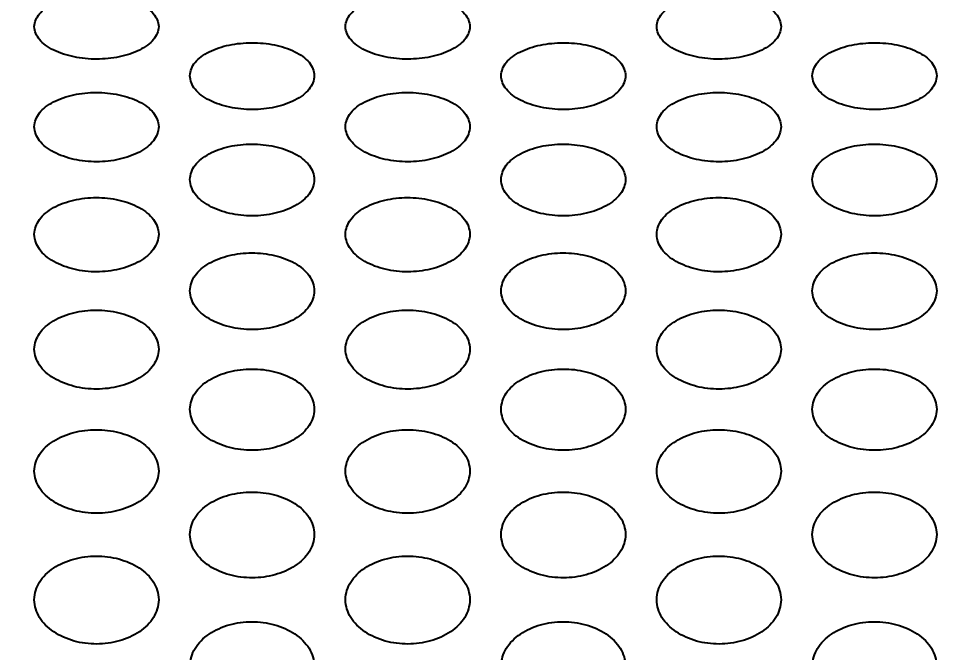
# Model space of a CAD drawing. Header units: millimetres. Extents: x 750 to 8479, y 2174 to 4333.
# Drawn here: x 2632.2 to 2692.2, y 3931.7 to 3972.4 of the extents above; entities that cross this region are included whole.
import ezdxf

# ---------------------------------------------------------------- set-up
doc = ezdxf.new("R2010")
doc.units = ezdxf.units.MM
doc.header["$LTSCALE"] = 153.67
doc.header["$PDMODE"] = 3
doc.header["$PDSIZE"] = 8
doc.layers.get('0').update_dxf_attribs({"linetype": 'CONTINUOUS'})
doc.layers.get('Defpoints').update_dxf_attribs({"linetype": 'CONTINUOUS'})
doc.layers.add('02___PRT_ALL_AXES', color=7, linetype='CONTINUOUS')
doc.styles.get("Standard").update_dxf_attribs({"font": 'calibri.ttf'})
doc.dimstyles.get("Standard").update_dxf_attribs({"dimtxt": 17.5, "dimasz": 17.5, "dimexe": 1.5, "dimexo": 1, "dimtad": 1, "dimdsep": 46, "dimtxsty": 'Standard', "dimblk": '_FILLED', "dimblk1": '_FILLED', "dimblk2": '_FILLED', "dimcen": 0.09, "dimazin": 2, "dimtol": 1, "dimtp": 0.01, "dimtm": 0.01, "dimtfac": 1, "dimtofl": 0, "dimtmove": 0, "dimatfit": 3, "dimldrblk": '_FILLED', "dimfxl": 1, "dimtolj": 1, "dimarcsym": 0})

# ---------------------------------------------------------------- blocks, each defined once
blk = doc.blocks.new('_FILLED')
at = {"color": 0, "linetype": 'ByBlock'}
blk.add_solid([(0, 0), (-1, 0.2143), (-1, -0.2143)], dxfattribs=at)
blk = doc.blocks.new('*D35')
at = {"color": 0, "lineweight": -2}
for p, q in [((2172.164, 4025.33), (2172.164, 4062.926)), ((2749.564, 3876.371), (2749.564, 4062.926)), ((2189.664, 4061.426), (2426.858, 4061.426)), ((2732.064, 4061.426), (2494.87, 4061.426))]:
    blk.add_line(p, q, dxfattribs=at)
at = {"layer": 'Defpoints', "color": 0}
for p in [(2749.564, 4061.426), (2172.164, 4024.33), (2749.564, 3875.371)]:
    blk.add_point(p, dxfattribs=at)
at = {"color": 0, "linetype": 'ByBlock', "lineweight": -2, "xscale": 17.5, "yscale": 17.5, "zscale": 17.5, "rotation": 180}
blk.add_blockref('_FILLED', (2172.164, 4061.426), dxfattribs=at)
at = {"color": 0, "linetype": 'ByBlock', "lineweight": -2, "xscale": 17.5, "yscale": 17.5, "zscale": 17.5}
blk.add_blockref('_FILLED', (2749.564, 4061.426), dxfattribs=at)
at = {"color": 0, "insert": (2460.864, 4061.426), "char_height": 30, "attachment_point": 5}
blk.add_mtext('\\A1;\\A1;575', dxfattribs=at)

msp = doc.modelspace()

# ---------------------------------------------------------------- linework, layer by layer
at = {"layer": '02___PRT_ALL_AXES', "linetype": 'Continuous'}
for points in [[(2633.16421, 3971.90922), (2633.18605, 3972.21406), (2633.39803, 3972.75573), (2634.34098, 3973.42994), (2635.68085, 3973.8509), (2637.14755, 3973.98898), (2638.62142, 3973.85648), (2639.97591, 3973.43643), (2640.92905, 3972.75877), (2641.14258, 3972.21529), (2641.16421, 3971.90922)], [(2653.16421, 3971.90922), (2653.18605, 3972.21406), (2653.39803, 3972.75573), (2654.34098, 3973.42994), (2655.68085, 3973.8509), (2657.14755, 3973.98898), (2658.62142, 3973.85648), (2659.97591, 3973.43643), (2660.92905, 3972.75877), (2661.14258, 3972.21529), (2661.16421, 3971.90922)], [(2673.16421, 3971.90922), (2673.18605, 3972.21406), (2673.39803, 3972.75573), (2674.34098, 3973.42994), (2675.68085, 3973.8509), (2677.14755, 3973.98898), (2678.62142, 3973.85648), (2679.97591, 3973.43643), (2680.92905, 3972.75877), (2681.14258, 3972.21529), (2681.16421, 3971.90922)], [(2641.16421, 3971.90922), (2641.14237, 3971.60438), (2640.93039, 3971.05578), (2639.98744, 3970.35918), (2638.64757, 3969.9174), (2637.18087, 3969.77143), (2635.707, 3969.91152), (2634.35251, 3970.35244), (2633.39937, 3971.05269), (2633.18584, 3971.60316), (2633.16421, 3971.90922)], [(2661.16421, 3971.90922), (2661.14237, 3971.60438), (2660.93039, 3971.05578), (2659.98744, 3970.35918), (2658.64757, 3969.9174), (2657.18087, 3969.77143), (2655.707, 3969.91152), (2654.35251, 3970.35244), (2653.39937, 3971.05269), (2653.18584, 3971.60316), (2653.16421, 3971.90922)], [(2681.16421, 3971.90922), (2681.14237, 3971.60438), (2680.93039, 3971.05578), (2679.98744, 3970.35918), (2678.64757, 3969.9174), (2677.18087, 3969.77143), (2675.707, 3969.91152), (2674.35251, 3970.35244), (2673.39937, 3971.05269), (2673.18584, 3971.60316), (2673.16421, 3971.90922)], [(2643.16421, 3968.75461), (2643.18605, 3969.07165), (2643.39803, 3969.63518), (2644.34098, 3970.337), (2645.68085, 3970.77538), (2647.14755, 3970.9192), (2648.62142, 3970.78119), (2649.97591, 3970.34375), (2650.92905, 3969.63836), (2651.14258, 3969.07293), (2651.16421, 3968.75461)], [(2663.16421, 3968.75461), (2663.18605, 3969.07165), (2663.39803, 3969.63518), (2664.34098, 3970.337), (2665.68085, 3970.77538), (2667.14755, 3970.9192), (2668.62142, 3970.78119), (2669.97591, 3970.34375), (2670.92905, 3969.63836), (2671.14258, 3969.07293), (2671.16421, 3968.75461)], [(2683.16421, 3968.75461), (2683.18605, 3969.07165), (2683.39803, 3969.63518), (2684.34098, 3970.337), (2685.68085, 3970.77538), (2687.14755, 3970.9192), (2688.62142, 3970.78119), (2689.97591, 3970.34375), (2690.92905, 3969.63836), (2691.14258, 3969.07293), (2691.16421, 3968.75461)], [(2651.16421, 3968.75461), (2651.14237, 3968.43757), (2650.93039, 3967.86719), (2649.98744, 3967.14333), (2648.64757, 3966.68443), (2647.18087, 3966.53284), (2645.707, 3966.67832), (2644.35251, 3967.13632), (2643.39937, 3967.86398), (2643.18584, 3968.43629), (2643.16421, 3968.75461)], [(2671.16421, 3968.75461), (2671.14237, 3968.43757), (2670.93039, 3967.86719), (2669.98744, 3967.14333), (2668.64757, 3966.68443), (2667.18087, 3966.53284), (2665.707, 3966.67832), (2664.35251, 3967.13632), (2663.39937, 3967.86398), (2663.18584, 3968.43629), (2663.16421, 3968.75461)], [(2691.16421, 3968.75461), (2691.14237, 3968.43757), (2690.93039, 3967.86719), (2689.98744, 3967.14333), (2688.64757, 3966.68443), (2687.18087, 3966.53284), (2685.707, 3966.67832), (2684.35251, 3967.13632), (2683.39937, 3967.86398), (2683.18584, 3968.43629), (2683.16421, 3968.75461)], [(2633.16421, 3965.47714), (2633.18605, 3965.8062), (2633.39803, 3966.39128), (2634.34098, 3967.12028), (2635.68085, 3967.57582), (2637.14755, 3967.7253), (2638.62142, 3967.58186), (2639.97591, 3967.1273), (2640.92905, 3966.39457), (2641.14258, 3965.80753), (2641.16421, 3965.47714)], [(2653.16421, 3965.47714), (2653.18605, 3965.8062), (2653.39803, 3966.39128), (2654.34098, 3967.12028), (2655.68085, 3967.57582), (2657.14755, 3967.7253), (2658.62142, 3967.58186), (2659.97591, 3967.1273), (2660.92905, 3966.39457), (2661.14258, 3965.80753), (2661.16421, 3965.47714)], [(2673.16421, 3965.47714), (2673.18605, 3965.8062), (2673.39803, 3966.39128), (2674.34098, 3967.12028), (2675.68085, 3967.57582), (2677.14755, 3967.7253), (2678.62142, 3967.58186), (2679.97591, 3967.1273), (2680.92905, 3966.39457), (2681.14258, 3965.80753), (2681.16421, 3965.47714)], [(2641.16421, 3965.47714), (2641.14237, 3965.14809), (2640.93039, 3964.55628), (2639.98744, 3963.80557), (2638.64757, 3963.32983), (2637.18087, 3963.17269), (2635.707, 3963.32349), (2634.35251, 3963.7983), (2633.39937, 3964.55294), (2633.18584, 3965.14676), (2633.16421, 3965.47714)], [(2661.16421, 3965.47714), (2661.14237, 3965.14809), (2660.93039, 3964.55628), (2659.98744, 3963.80557), (2658.64757, 3963.32983), (2657.18087, 3963.17269), (2655.707, 3963.32349), (2654.35251, 3963.7983), (2653.39937, 3964.55294), (2653.18584, 3965.14676), (2653.16421, 3965.47714)], [(2681.16421, 3965.47714), (2681.14237, 3965.14809), (2680.93039, 3964.55628), (2679.98744, 3963.80557), (2678.64757, 3963.32983), (2677.18087, 3963.17269), (2675.707, 3963.32349), (2674.35251, 3963.7983), (2673.39937, 3964.55294), (2673.18584, 3965.14676), (2673.16421, 3965.47714)], [(2643.16421, 3962.07874), (2643.18605, 3962.41962), (2643.39803, 3963.0259), (2644.34098, 3963.78167), (2645.68085, 3964.25411), (2647.14755, 3964.40916), (2648.62142, 3964.26037), (2649.97591, 3963.78894), (2650.92905, 3963.02931), (2651.14258, 3962.421), (2651.16421, 3962.07874)], [(2663.16421, 3962.07874), (2663.18605, 3962.41962), (2663.39803, 3963.0259), (2664.34098, 3963.78167), (2665.68085, 3964.25411), (2667.14755, 3964.40916), (2668.62142, 3964.26037), (2669.97591, 3963.78894), (2670.92905, 3963.02931), (2671.14258, 3962.421), (2671.16421, 3962.07874)], [(2683.16421, 3962.07874), (2683.18605, 3962.41962), (2683.39803, 3963.0259), (2684.34098, 3963.78167), (2685.68085, 3964.25411), (2687.14755, 3964.40916), (2688.62142, 3964.26037), (2689.97591, 3963.78894), (2690.92905, 3963.02931), (2691.14258, 3962.421), (2691.16421, 3962.07874)], [(2651.16421, 3962.07874), (2651.14237, 3961.73786), (2650.93039, 3961.12496), (2649.98744, 3960.34784), (2648.64757, 3959.85553), (2647.18087, 3959.69295), (2645.707, 3959.84898), (2644.35251, 3960.34032), (2643.39937, 3961.12151), (2643.18584, 3961.73649), (2643.16421, 3962.07874)], [(2671.16421, 3962.07874), (2671.14237, 3961.73786), (2670.93039, 3961.12496), (2669.98744, 3960.34784), (2668.64757, 3959.85553), (2667.18087, 3959.69295), (2665.707, 3959.84898), (2664.35251, 3960.34032), (2663.39937, 3961.12151), (2663.18584, 3961.73649), (2663.16421, 3962.07874)], [(2691.16421, 3962.07874), (2691.14237, 3961.73786), (2690.93039, 3961.12496), (2689.98744, 3960.34784), (2688.64757, 3959.85553), (2687.18087, 3959.69295), (2685.707, 3959.84898), (2684.35251, 3960.34032), (2683.39937, 3961.12151), (2683.18584, 3961.73649), (2683.16421, 3962.07874)], [(2633.16421, 3958.56139), (2633.18605, 3958.91389), (2633.39803, 3959.54102), (2634.34098, 3960.32311), (2635.68085, 3960.81217), (2637.14755, 3960.9727), (2638.62142, 3960.81865), (2639.97591, 3960.33064), (2640.92905, 3959.54455), (2641.14258, 3958.91531), (2641.16421, 3958.56139)], [(2653.16421, 3958.56139), (2653.18605, 3958.91389), (2653.39803, 3959.54102), (2654.34098, 3960.32311), (2655.68085, 3960.81217), (2657.14755, 3960.9727), (2658.62142, 3960.81865), (2659.97591, 3960.33064), (2660.92905, 3959.54455), (2661.14258, 3958.91531), (2661.16421, 3958.56139)], [(2673.16421, 3958.56139), (2673.18605, 3958.91389), (2673.39803, 3959.54102), (2674.34098, 3960.32311), (2675.68085, 3960.81217), (2677.14755, 3960.9727), (2678.62142, 3960.81865), (2679.97591, 3960.33064), (2680.92905, 3959.54455), (2681.14258, 3958.91531), (2681.16421, 3958.56139)], [(2641.16421, 3958.56139), (2641.14237, 3958.20888), (2640.93039, 3957.57525), (2639.98744, 3956.77217), (2638.64757, 3956.26359), (2637.18087, 3956.09566), (2635.707, 3956.25682), (2634.35251, 3956.7644), (2633.39937, 3957.57168), (2633.18584, 3958.20746), (2633.16421, 3958.56139)], [(2661.16421, 3958.56139), (2661.14237, 3958.20888), (2660.93039, 3957.57525), (2659.98744, 3956.77217), (2658.64757, 3956.26359), (2657.18087, 3956.09566), (2655.707, 3956.25682), (2654.35251, 3956.7644), (2653.39937, 3957.57168), (2653.18584, 3958.20746), (2653.16421, 3958.56139)], [(2681.16421, 3958.56139), (2681.14237, 3958.20888), (2680.93039, 3957.57525), (2679.98744, 3956.77217), (2678.64757, 3956.26359), (2677.18087, 3956.09566), (2675.707, 3956.25682), (2674.35251, 3956.7644), (2673.39937, 3957.57168), (2673.18584, 3958.20746), (2673.16421, 3958.56139)], [(2643.16421, 3954.92713), (2643.18605, 3955.29106), (2643.39803, 3955.93866), (2644.34098, 3956.74662), (2645.68085, 3957.25202), (2647.14755, 3957.41794), (2648.62142, 3957.25872), (2649.97591, 3956.7544), (2650.92905, 3955.94231), (2651.14258, 3955.29252), (2651.16421, 3954.92713)], [(2663.16421, 3954.92713), (2663.18605, 3955.29106), (2663.39803, 3955.93866), (2664.34098, 3956.74662), (2665.68085, 3957.25202), (2667.14755, 3957.41794), (2668.62142, 3957.25872), (2669.97591, 3956.7544), (2670.92905, 3955.94231), (2671.14258, 3955.29252), (2671.16421, 3954.92713)], [(2683.16421, 3954.92713), (2683.18605, 3955.29106), (2683.39803, 3955.93866), (2684.34098, 3956.74662), (2685.68085, 3957.25202), (2687.14755, 3957.41794), (2688.62142, 3957.25872), (2689.97591, 3956.7544), (2690.92905, 3955.94231), (2691.14258, 3955.29252), (2691.16421, 3954.92713)], [(2651.16421, 3954.92713), (2651.14237, 3954.5632), (2650.93039, 3953.90921), (2649.98744, 3953.08065), (2648.64757, 3952.55608), (2647.18087, 3952.3829), (2645.707, 3952.5491), (2644.35251, 3953.07264), (2643.39937, 3953.90553), (2643.18584, 3954.56174), (2643.16421, 3954.92713)], [(2671.16421, 3954.92713), (2671.14237, 3954.5632), (2670.93039, 3953.90921), (2669.98744, 3953.08065), (2668.64757, 3952.55608), (2667.18087, 3952.3829), (2665.707, 3952.5491), (2664.35251, 3953.07264), (2663.39937, 3953.90553), (2663.18584, 3954.56174), (2663.16421, 3954.92713)], [(2691.16421, 3954.92713), (2691.14237, 3954.5632), (2690.93039, 3953.90921), (2689.98744, 3953.08065), (2688.64757, 3952.55608), (2687.18087, 3952.3829), (2685.707, 3952.5491), (2684.35251, 3953.07264), (2683.39937, 3953.90553), (2683.18584, 3954.56174), (2683.16421, 3954.92713)], [(2633.16421, 3951.1781), (2633.18605, 3951.55323), (2633.39803, 3952.22094), (2634.34098, 3953.05429), (2635.68085, 3953.57573), (2637.14755, 3953.74694), (2638.62142, 3953.58264), (2639.97591, 3953.06231), (2640.92905, 3952.22469), (2641.14258, 3951.55474), (2641.16421, 3951.1781)], [(2653.16421, 3951.1781), (2653.18605, 3951.55323), (2653.39803, 3952.22094), (2654.34098, 3953.05429), (2655.68085, 3953.57573), (2657.14755, 3953.74694), (2658.62142, 3953.58264), (2659.97591, 3953.06231), (2660.92905, 3952.22469), (2661.14258, 3951.55474), (2661.16421, 3951.1781)], [(2673.16421, 3951.1781), (2673.18605, 3951.55323), (2673.39803, 3952.22094), (2674.34098, 3953.05429), (2675.68085, 3953.57573), (2677.14755, 3953.74694), (2678.62142, 3953.58264), (2679.97591, 3953.06231), (2680.92905, 3952.22469), (2681.14258, 3951.55474), (2681.16421, 3951.1781)], [(2641.16421, 3951.1781), (2641.14237, 3950.80296), (2640.93039, 3950.12899), (2639.98744, 3949.27543), (2638.64757, 3948.73519), (2637.18087, 3948.55685), (2635.707, 3948.728), (2634.35251, 3949.26717), (2633.39937, 3950.12519), (2633.18584, 3950.80146), (2633.16421, 3951.1781)], [(2661.16421, 3951.1781), (2661.14237, 3950.80296), (2660.93039, 3950.12899), (2659.98744, 3949.27543), (2658.64757, 3948.73519), (2657.18087, 3948.55685), (2655.707, 3948.728), (2654.35251, 3949.26717), (2653.39937, 3950.12519), (2653.18584, 3950.80146), (2653.16421, 3951.1781)], [(2681.16421, 3951.1781), (2681.14237, 3950.80296), (2680.93039, 3950.12899), (2679.98744, 3949.27543), (2678.64757, 3948.73519), (2677.18087, 3948.55685), (2675.707, 3948.728), (2674.35251, 3949.26717), (2673.39937, 3950.12519), (2673.18584, 3950.80146), (2673.16421, 3951.1781)], [(2643.16421, 3947.31648), (2643.18605, 3947.7026), (2643.39803, 3948.39002), (2644.34098, 3949.24827), (2645.68085, 3949.78545), (2647.14755, 3949.96185), (2648.62142, 3949.79257), (2649.97591, 3949.25654), (2650.92905, 3948.39388), (2651.14258, 3947.70415), (2651.16421, 3947.31648)], [(2663.16421, 3947.31648), (2663.18605, 3947.7026), (2663.39803, 3948.39002), (2664.34098, 3949.24827), (2665.68085, 3949.78545), (2667.14755, 3949.96185), (2668.62142, 3949.79257), (2669.97591, 3949.25654), (2670.92905, 3948.39388), (2671.14258, 3947.70415), (2671.16421, 3947.31648)], [(2683.16421, 3947.31648), (2683.18605, 3947.7026), (2683.39803, 3948.39002), (2684.34098, 3949.24827), (2685.68085, 3949.78545), (2687.14755, 3949.96185), (2688.62142, 3949.79257), (2689.97591, 3949.25654), (2690.92905, 3948.39388), (2691.14258, 3947.70415), (2691.16421, 3947.31648)], [(2651.16421, 3947.31648), (2651.14237, 3946.93035), (2650.93039, 3946.23679), (2649.98744, 3945.35873), (2648.64757, 3944.80312), (2647.18087, 3944.61974), (2645.707, 3944.79573), (2644.35251, 3945.35024), (2643.39937, 3946.23288), (2643.18584, 3946.9288), (2643.16421, 3947.31648)], [(2671.16421, 3947.31648), (2671.14237, 3946.93035), (2670.93039, 3946.23679), (2669.98744, 3945.35873), (2668.64757, 3944.80312), (2667.18087, 3944.61974), (2665.707, 3944.79573), (2664.35251, 3945.35024), (2663.39937, 3946.23288), (2663.18584, 3946.9288), (2663.16421, 3947.31648)], [(2691.16421, 3947.31648), (2691.14237, 3946.93035), (2690.93039, 3946.23679), (2689.98744, 3945.35873), (2688.64757, 3944.80312), (2687.18087, 3944.61974), (2685.707, 3944.79573), (2684.35251, 3945.35024), (2683.39937, 3946.23288), (2683.18584, 3946.9288), (2683.16421, 3947.31648)], [(2633.16421, 3943.34452), (2633.18605, 3943.7414), (2633.39803, 3944.44813), (2634.34098, 3945.3308), (2635.68085, 3945.8834), (2637.14755, 3946.06489), (2638.62142, 3945.89073), (2639.97591, 3945.3393), (2640.92905, 3944.45211), (2641.14258, 3943.743), (2641.16421, 3943.34452)], [(2653.16421, 3943.34452), (2653.18605, 3943.7414), (2653.39803, 3944.44813), (2654.34098, 3945.3308), (2655.68085, 3945.8834), (2657.14755, 3946.06489), (2658.62142, 3945.89073), (2659.97591, 3945.3393), (2660.92905, 3944.45211), (2661.14258, 3943.743), (2661.16421, 3943.34452)], [(2673.16421, 3943.34452), (2673.18605, 3943.7414), (2673.39803, 3944.44813), (2674.34098, 3945.3308), (2675.68085, 3945.8834), (2677.14755, 3946.06489), (2678.62142, 3945.89073), (2679.97591, 3945.3393), (2680.92905, 3944.45211), (2681.14258, 3943.743), (2681.16421, 3943.34452)], [(2641.16421, 3943.34452), (2641.14237, 3942.94763), (2640.93039, 3942.23489), (2639.98744, 3941.33284), (2638.64757, 3940.76219), (2637.18087, 3940.57387), (2635.707, 3940.7546), (2634.35251, 3941.32411), (2633.39937, 3942.23087), (2633.18584, 3942.94604), (2633.16421, 3943.34452)], [(2661.16421, 3943.34452), (2661.14237, 3942.94763), (2660.93039, 3942.23489), (2659.98744, 3941.33284), (2658.64757, 3940.76219), (2657.18087, 3940.57387), (2655.707, 3940.7546), (2654.35251, 3941.32411), (2653.39937, 3942.23087), (2653.18584, 3942.94604), (2653.16421, 3943.34452)], [(2681.16421, 3943.34452), (2681.14237, 3942.94763), (2680.93039, 3942.23489), (2679.98744, 3941.33284), (2678.64757, 3940.76219), (2677.18087, 3940.57387), (2675.707, 3940.7546), (2674.35251, 3941.32411), (2673.39937, 3942.23087), (2673.18584, 3942.94604), (2673.16421, 3943.34452)], [(2643.16421, 3939.26454), (2643.18605, 3939.67196), (2643.39803, 3940.39759), (2644.34098, 3941.30414), (2645.68085, 3941.87185), (2647.14755, 3942.05832), (2648.62142, 3941.87938), (2649.97591, 3941.31288), (2650.92905, 3940.40167), (2651.14258, 3939.6736), (2651.16421, 3939.26454)], [(2663.16421, 3939.26454), (2663.18605, 3939.67196), (2663.39803, 3940.39759), (2664.34098, 3941.30414), (2665.68085, 3941.87185), (2667.14755, 3942.05832), (2668.62142, 3941.87938), (2669.97591, 3941.31288), (2670.92905, 3940.40167), (2671.14258, 3939.6736), (2671.16421, 3939.26454)], [(2683.16421, 3939.26454), (2683.18605, 3939.67196), (2683.39803, 3940.39759), (2684.34098, 3941.30414), (2685.68085, 3941.87185), (2687.14755, 3942.05832), (2688.62142, 3941.87938), (2689.97591, 3941.31288), (2690.92905, 3940.40167), (2691.14258, 3939.6736), (2691.16421, 3939.26454)], [(2651.16421, 3939.26454), (2651.14237, 3938.85713), (2650.93039, 3938.12562), (2649.98744, 3937.2001), (2648.64757, 3936.61476), (2647.18087, 3936.4216), (2645.707, 3936.60697), (2644.35251, 3937.19115), (2643.39937, 3938.1215), (2643.18584, 3938.85549), (2643.16421, 3939.26454)], [(2671.16421, 3939.26454), (2671.14237, 3938.85713), (2670.93039, 3938.12562), (2669.98744, 3937.2001), (2668.64757, 3936.61476), (2667.18087, 3936.4216), (2665.707, 3936.60697), (2664.35251, 3937.19115), (2663.39937, 3938.1215), (2663.18584, 3938.85549), (2663.16421, 3939.26454)], [(2691.16421, 3939.26454), (2691.14237, 3938.85713), (2690.93039, 3938.12562), (2689.98744, 3937.2001), (2688.64757, 3936.61476), (2687.18087, 3936.4216), (2685.707, 3936.60697), (2684.35251, 3937.19115), (2683.39937, 3938.1215), (2683.18584, 3938.85549), (2683.16421, 3939.26454)], [(2633.16421, 3935.07894), (2633.18605, 3935.49665), (2633.39803, 3936.24075), (2634.34098, 3937.17067), (2635.68085, 3937.75314), (2637.14755, 3937.94448), (2638.62142, 3937.76086), (2639.97591, 3937.17963), (2640.92905, 3936.24494), (2641.14258, 3935.49833), (2641.16421, 3935.07894)], [(2653.16421, 3935.07894), (2653.18605, 3935.49665), (2653.39803, 3936.24075), (2654.34098, 3937.17067), (2655.68085, 3937.75314), (2657.14755, 3937.94448), (2658.62142, 3937.76086), (2659.97591, 3937.17963), (2660.92905, 3936.24494), (2661.14258, 3935.49833), (2661.16421, 3935.07894)], [(2673.16421, 3935.07894), (2673.18605, 3935.49665), (2673.39803, 3936.24075), (2674.34098, 3937.17067), (2675.68085, 3937.75314), (2677.14755, 3937.94448), (2678.62142, 3937.76086), (2679.97591, 3937.17963), (2680.92905, 3936.24494), (2681.14258, 3935.49833), (2681.16421, 3935.07894)], [(2641.16421, 3935.07894), (2641.14237, 3934.66123), (2640.93039, 3933.91138), (2639.98744, 3932.96294), (2638.64757, 3932.36323), (2637.18087, 3932.16536), (2635.707, 3932.35526), (2634.35251, 3932.95377), (2633.39937, 3933.90716), (2633.18584, 3934.65955), (2633.16421, 3935.07894)], [(2661.16421, 3935.07894), (2661.14237, 3934.66123), (2660.93039, 3933.91138), (2659.98744, 3932.96294), (2658.64757, 3932.36323), (2657.18087, 3932.16536), (2655.707, 3932.35526), (2654.35251, 3932.95377), (2653.39937, 3933.90716), (2653.18584, 3934.65955), (2653.16421, 3935.07894)], [(2681.16421, 3935.07894), (2681.14237, 3934.66123), (2680.93039, 3933.91138), (2679.98744, 3932.96294), (2678.64757, 3932.36323), (2677.18087, 3932.16536), (2675.707, 3932.35526), (2674.35251, 3932.95377), (2673.39937, 3933.90716), (2673.18584, 3934.65955), (2673.16421, 3935.07894)], [(2643.16421, 3930.79014), (2643.18605, 3931.2179), (2643.39803, 3931.98004), (2644.34098, 3932.93278), (2645.68085, 3933.52968), (2647.14755, 3933.72579), (2648.62142, 3933.5376), (2649.97591, 3932.94196), (2650.92905, 3931.98433), (2651.14258, 3931.21962), (2651.16421, 3930.79014)], [(2663.16421, 3930.79014), (2663.18605, 3931.2179), (2663.39803, 3931.98004), (2664.34098, 3932.93278), (2665.68085, 3933.52968), (2667.14755, 3933.72579), (2668.62142, 3933.5376), (2669.97591, 3932.94196), (2670.92905, 3931.98433), (2671.14258, 3931.21962), (2671.16421, 3930.79014)], [(2683.16421, 3930.79014), (2683.18605, 3931.2179), (2683.39803, 3931.98004), (2684.34098, 3932.93278), (2685.68085, 3933.52968), (2687.14755, 3933.72579), (2688.62142, 3933.5376), (2689.97591, 3932.94196), (2690.92905, 3931.98433), (2691.14258, 3931.21962), (2691.16421, 3930.79014)]]:
    msp.add_open_spline(points, degree=3, dxfattribs=at)

# ---------------------------------------------------------------- dimensions: what is measured, and where the dimension line sits
dim = msp.add_linear_dim(base=(2749.56421, 4061.42643), p1=(2172.16421, 4024.33034), p2=(2749.56421, 3875.37146), text='\\A1;575', dimstyle='Standard', override={"dimtxt": 30, "dimtad": 0, "dimtih": 1, "dimtoh": 1, "dimdec": 4, "dimzin": 0, "dimtxsty": 'Standard', "dimcen": 25.146, "dimadec": 0, "dimazin": 0, "dimtdec": 4, "dimtzin": 0})
dim.commit()
dim.dimension.update_dxf_attribs({"geometry": '*D35', "text_midpoint": (2460.86421, 4061.42643), "dimtype": 160})

doc.saveas('drawing.dxf')
